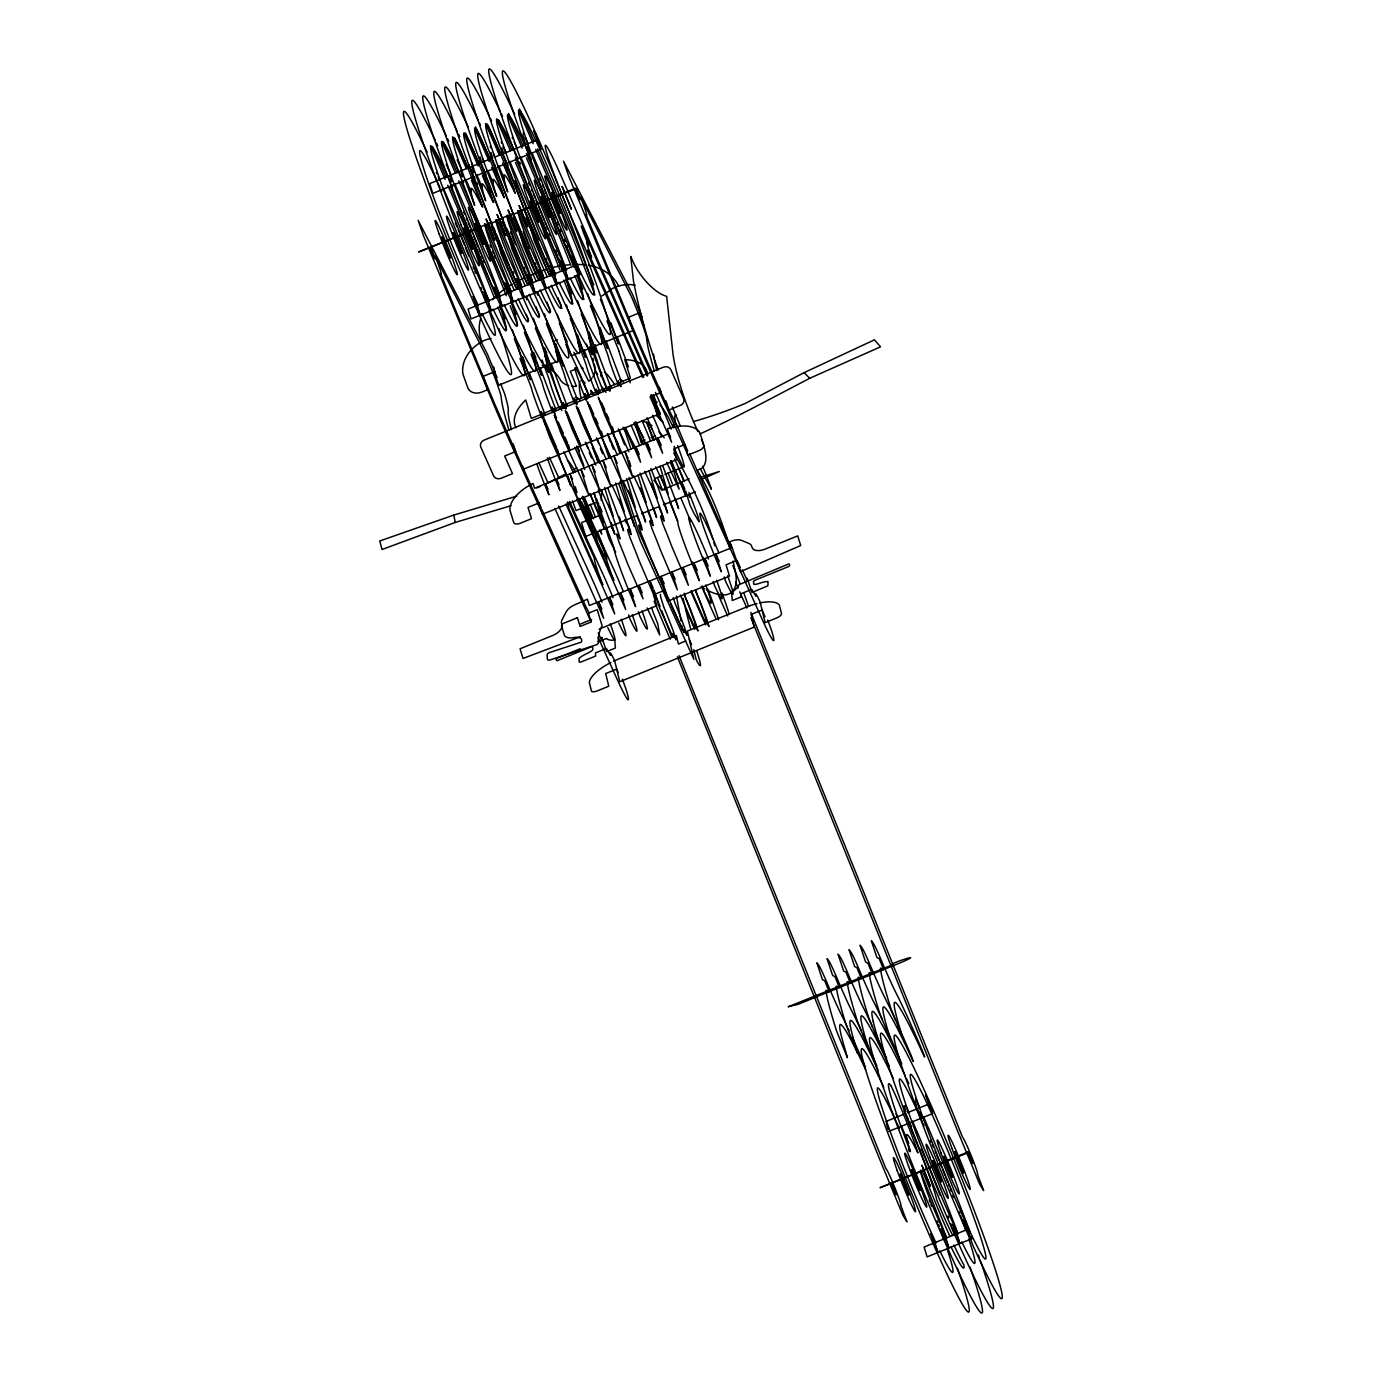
<?xml version="1.0" encoding="UTF-8"?>
<svg xmlns="http://www.w3.org/2000/svg" width="1382" height="1382" viewBox="0 0 1382 1382"><rect width="100%" height="100%" fill="white"/><g stroke="black" fill="none" stroke-linecap="round" stroke-linejoin="round"><path stroke-width="1.5" d="M590.131 493.858L599.943 518.129A55.764 3.213 67.9 0 0 604.02 527.613L604.608 528.926L600.341 514.985L600.704 508.749M601.205 500.439L601.809 490.04M660.51 594.502L660.423 595.538A43.101 2.488 67.9 0 0 664.258 608.184A34.308 1.987 67.9 0 1 673.777 632.611L675.988 639.831A44.397 2.557 67.9 0 0 672.015 633.578L672.913 637.016L659.49 607.89L654.032 590.028M573.288 469.742L576.881 467.824M699.897 434A658.834 301.138 -20.4 0 0 759.167 404.788L809.714 378.288L880.541 346.813L874.409 339.851L804.099 372.639L745.226 403.458A211.325 96.585 -20.4 0 1 693.488 421.545M490.645 158.826L429.733 183.599L432.739 193.445L472.039 177.449M494.583 157.22L537.805 139.651L533.694 130.53L540.811 149.481L497.589 167.067M475.961 175.859L493.65 168.673M491.888 222.174L418.642 251.956L481.316 227.304M495.862 220.567L513.672 213.312M517.628 211.705L575.033 188.367L576.346 188.678L580.785 199.682L579.49 199.388L575.033 188.367M485.272 225.698L503.1 218.46M507.056 216.836L576.346 188.678M530.36 275.45L537.684 272.479M576.173 265.119L468.083 309.067L471.089 318.914L579.179 274.966L572.062 255.998L579.179 274.966M553.767 341.337L557.43 339.851M577.417 399.433A35.535 2.056 67.9 0 0 576.795 397.947L555.322 343.392L563.562 366.316L560.436 360.115L498.747 385.215L494.03 371.965L483.026 376.422L487.742 389.689L481.938 392.039A11.92 9.415 -26.4 0 1 467.738 387.616L463.005 374.332A34.032 26.88 -26.4 0 1 484.737 340.231A20.903 16.515 -26.4 0 1 491.094 338.555M577.659 368.32L570.317 371.309L576.467 386.269A18.795 14.563 -18.1 0 1 571.699 386.252M641.127 441.653L645.1 440.029M651.077 437.593L655.051 435.969M595.763 502.547L576.018 510.58L572.459 500.923M655.016 478.466L660.942 476.047M664.88 474.441L682.656 467.22M600.341 514.985L581.528 522.638L585.743 536.423L637.534 515.348M689.186 478.863L661.753 490.023L653.893 480.228M701.918 479.105L719.331 471.504L700.363 477.377M641.524 513.741L659.456 506.451M663.446 504.827L695.319 491.854M729.731 548.464L589.337 605.541L587.419 599.235L574.342 604.988A12.075 6.53 -24.3 0 0 566.257 611.725L562.128 619.585A12.075 6.53 -24.3 0 0 561.558 623.42L561.938 624.699A12.075 6.513 -24.3 0 1 552.679 635.513L520.064 648.78L523.018 658.454L580.371 636.757M580.665 623.938L591.651 619.464M599.08 629.138L656.813 605.679L653.479 594.813L664.483 590.339L667.8 601.205L729.506 576.121L726.051 564.823L737.038 560.349L740.337 567.657M580.285 648.711L558.622 657.538C555.218 657.677 555.288 662.479 558.812 659.974L590.943 646.949L592.602 646.69L592.861 649.488A9.605 1.71 -22.7 0 1 585.916 653.997A13.993 2.488 -22.7 0 0 578.972 658.575L579.317 662.254L581.477 661.823L595.642 656.07L595.4 652.926L606.387 648.469A137.785 7.946 67.9 0 0 610.619 655.344A22.768 1.313 67.9 0 1 614.765 661.166L619.775 681.758L754.175 627.1L751.1 614.454L762.087 609.998L765.023 616.769M598.026 641.507L606.698 638.501A62.881 11.142 -22.7 0 0 614.783 640.142L615.387 648.037L606.629 651.596L601.706 637.257L601.999 641.093L598.199 633.025M749.942 590.079L740.787 593.811L741.028 596.955L732.27 600.514L731.665 592.619A62.881 11.142 -22.7 0 0 739.024 584.69L787.014 564.651C790.539 562.163 790.539 566.896 787.204 567.104L755.073 580.215L753.484 581.269L753.656 584.12A9.605 1.71 -22.7 0 0 760.843 582.858A13.993 2.488 -22.7 0 1 768.064 581.701L767.891 585.778L752.015 592.481L747.092 578.142L747.299 580.803L742.307 569.73M685.714 641.023L678.389 643.995L676.334 635.547L616.355 659.94A34.032 12.3 -23.4 0 0 613.573 661.183M885.741 1121.579L903.673 1114.289M907.646 1112.665L929.55 1103.769L925.439 1094.648L932.556 1113.616L888.747 1131.426M967.555 1152.139L880.04 1187.725L968.868 1152.433L973.308 1163.454L972.012 1163.16L967.555 1152.139L968.868 1152.433M967.918 1229.237L924.109 1247.048L927.115 1256.894L970.924 1239.084L963.807 1220.116L972.79 1245.182A142.104 8.206 67.9 0 0 997.32 1275.914A142.104 8.206 67.9 0 0 927.685 1097.671L923.573 1088.55A142.104 8.206 67.9 0 0 899.06 1057.852A142.104 8.206 67.9 0 0 968.696 1236.078L969.3 1237.443M664.12 489.884L665.26 489.453M511.098 505.674L455.248 522.431L382.037 549.5L379.739 540.984L453.797 515.071L516.764 496.155M804.099 372.639L809.714 378.288M615.716 552.178L612.727 546.495A55.85 3.23 67.9 0 1 608.719 538.047L605.662 528.097M674.295 425.656L674.174 425.449A21.162 1.227 67.9 0 0 673.898 427.487M597.594 456.837L597.473 456.63A21.162 1.227 67.9 0 0 597.197 458.669M648.193 422.097L652.028 429.007M602.31 387.15L603.157 388.722M634.96 422.184L643.58 437.869M624.474 427.366L635.34 447.319M678.147 427.971L675.314 422.737L674.71 418.003A202.083 11.661 67.9 0 1 676.506 415.17M700.225 468.671L711.315 489.124M660.682 420.525L655.88 411.162A252.82 14.597 67.9 0 1 655.483 408.467L655.241 405.824A252.82 14.597 67.9 0 1 657.176 402.127M675.107 470.001L680.307 481.437M597.318 459.463L599.287 463.108M611.483 527.147L613.453 530.757A35.068 2.021 67.9 0 0 612.485 527.907M593.569 518.837L584.603 498.004M599.615 530.014L601.636 533.728M670.909 463.816L674.433 470.467L671.617 462.763M695.768 591.703L698.705 598.441A62.829 3.628 67.9 0 1 702.453 608.719M684.764 596.178L687.7 602.898A62.829 3.628 67.9 0 1 694.006 620.553M589.233 348.419L592.36 354.604L589.613 346.968M592.636 393.455L592.498 393.179A16.912 0.967 67.9 0 0 591.651 394.25M542.107 365.401A42.825 33.151 -18.1 0 1 552.524 370.808L535.352 328.035M545.562 366.178L548.689 372.363L545.942 364.727M606.974 320.935L619.119 351.443M565.929 344.636L568.728 350.216A70.948 4.094 67.9 0 1 570.956 354.673L571.733 356.297A70.948 4.094 67.9 0 1 588.628 394.475M530.93 354.051L542.159 382.728A35.535 2.056 67.9 0 0 552.731 412.579M519.943 358.525L531.172 387.202A35.535 2.056 67.9 0 0 542.349 418.556M573.875 352.272L579.093 362.689A35.517 2.056 67.9 0 0 582.997 368.199M601.74 550.952L606.629 559.261L606.698 557.792M641.645 316.893L632.714 294.746L563.51 161.21L568.779 176.343L637.689 341.924A170.055 9.812 67.9 0 0 659.421 391.797L763.918 623.161A54.969 3.179 67.9 0 0 771.657 630.952A22.768 1.313 67.9 0 0 767.684 620M600.375 299.289L618.531 343.963L610.982 322.956M590.339 305.681L607.544 348.419L599.995 327.413M581.252 314.025L596.54 352.894L588.991 331.887M570.265 318.499L585.553 357.368L577.313 334.461M559.278 322.973L571.474 355.744L633.129 330.557L628.43 317.307L639.417 312.833L644.133 326.1M564.754 336.863L567.19 341.769M546.356 323.561L560.436 360.115M524.365 332.509L541.571 375.248L533.331 352.341L535.819 357.541M514.329 338.918L530.567 379.722L522.344 356.815L524.832 361.998M497.071 377.649L487.328 353.878L418.124 220.325L423.393 235.458L492.286 401.039A170.055 9.812 67.9 0 0 514.035 450.912L591.012 621.779M546.823 353.066L544.335 347.867L552.558 370.773M551.159 285.348L553.526 290.358A91.661 5.286 67.9 0 0 561.127 305.284A99.469 5.735 67.9 0 1 548.291 287.231M540.155 289.823L542.521 294.832A91.661 5.286 67.9 0 0 550.14 309.758M529.168 294.297L531.534 299.307A91.661 5.286 67.9 0 0 539.153 314.232A99.469 5.735 67.9 0 1 526.3 296.18M518.164 298.771L520.53 303.781A91.661 5.286 67.9 0 0 528.149 318.706A99.469 5.735 67.9 0 1 515.313 300.637M953.891 1245.009L956.258 1250.019A91.661 5.286 67.9 0 0 963.876 1264.945A99.469 5.735 67.9 0 1 951.023 1246.875M581.321 366.835L588.749 381.259A18.795 14.563 -18.1 0 0 592.014 377.994M598.544 393.818L596.074 389.102L598.061 394.751M587.54 398.292L585.087 393.576L587.056 399.225M576.553 402.749L573.996 398.068L576.069 403.682M565.549 407.224L562.992 402.525L565.065 408.156M554.562 411.698L552.005 406.999L556.583 418.297M585.104 506.814L614.593 571.112A41.443 2.384 67.9 0 1 623.299 591.479M543.558 416.172L541.001 411.473L556.497 447.336M581.58 501.804L605.627 554.234A41.443 2.384 67.9 0 0 613.815 580.475L579.386 502.823A29.609 1.71 67.9 0 0 579.058 499.697M558.933 478.155L552.679 464.507A29.609 1.71 67.9 0 0 549.259 457.287M569.643 501.528L603.606 575.586A41.443 2.384 67.9 0 1 613.021 597.715M568.814 502.409L594.623 558.708A41.443 2.384 67.9 0 0 602.811 584.949L568.382 507.298A29.609 1.71 67.9 0 0 567.415 502.012M547.928 482.629L541.675 468.982A29.609 1.71 67.9 0 0 538.635 462.504M558.656 506.002L592.602 580.043A41.443 2.384 67.9 0 1 602.016 602.207M541.865 509.543L567.622 566.292A1457.267 84.112 67.9 0 0 586.175 607.303L589.095 612.831M541.036 507.695L523.45 468.861A236.927 13.682 67.9 0 1 522.448 465.855M598.181 637.603L618.531 682.293A54.969 3.179 67.9 0 0 626.271 690.067A22.768 1.313 67.9 0 0 622.297 679.115M689.739 453.762L713.008 507.177A1457.267 84.112 67.9 0 0 731.579 548.188L731.182 545.026L740.493 571.647L800.696 545.545L797.742 535.87L765.127 549.12A12.075 6.513 -24.3 0 1 752.033 547.393L751.635 546.132A12.075 6.53 -24.3 0 0 749.113 543.558L741.616 540.414A12.075 6.53 -24.3 0 0 731.665 541.018L729.903 541.744L731.113 545.683M687.7 451.102L677.595 426.779L668.836 409.728A236.927 13.682 67.9 0 1 665.951 400.953M670.581 437.23L668.94 433.585L534.54 488.243L533.089 483.493A34.032 18.381 -24.3 0 0 509.923 510.096L513.707 522.482A5.908 3.196 -24.3 0 0 520.133 523.329L531.5 518.699L528.028 507.384L539.032 502.91L542.487 514.242L676.886 459.584L673.656 449.012L684.643 444.538L687.873 455.11L699.257 450.497A5.908 3.196 -24.3 0 0 703.784 445.194L700.018 432.86A34.032 18.381 -24.3 0 0 667.489 428.852L671.566 442.205L650.577 395.097M719.176 561.386L715.893 554.078L721.283 571.733A43.723 2.522 67.9 0 1 699.879 514.484A43.723 2.522 67.9 0 1 718.726 552.662M684.919 489.228L681.62 481.938L685.887 495.879L685.317 494.566A55.764 3.213 67.9 0 1 681.222 485.082L671.41 460.811M526.542 146.665L528.995 152.141M661.235 445.35L657.936 438.059L662.583 453.261L647.122 417.727M666.694 462.383L679.167 489.193L670.633 460.69M708.189 565.86L704.906 558.553L710.296 576.208A43.723 2.522 67.9 0 1 688.858 518.734A43.723 2.522 67.9 0 1 708.5 559.002M650.231 449.824L646.949 442.534L651.596 457.736L636.135 422.201M621.071 386.252L619.43 382.607L620.673 386.649M655.707 466.857L668.18 493.668L659.991 466.166M697.184 570.317L693.902 563.027L699.309 580.682A43.723 2.522 67.9 0 1 677.906 522.344L662.064 478.915M639.244 454.298L635.945 447.008L640.592 462.21L625.476 427.591M610.084 390.726L608.443 387.064L609.669 391.106M644.703 471.331L657.176 498.142L648.987 470.64M604.245 388.774L605.886 392.419M686.198 574.791L682.915 567.501L688.374 585.346L671.825 546.529A44.397 2.557 67.9 0 0 663.032 524.469L660.7 517.075A34.308 1.987 67.9 0 1 664.068 521.152A43.101 2.488 67.9 0 0 660.043 508.075L651.077 483.389M618.825 429.439L628.845 451.707M628.24 458.772L624.958 451.465L632.921 477.516L604.798 415.049L598.285 397.221L613.902 432.411L612.312 426.865M633.716 475.805L646.189 502.616L638 475.114M917.458 1108.951L921.569 1118.073L919.756 1112.182M675.193 579.265L671.911 571.975L677.37 589.82L660.838 551.003A44.397 2.557 67.9 0 0 652.045 528.943L649.834 521.705A34.308 1.987 67.9 0 1 653.064 525.609A43.101 2.488 67.9 0 0 649.039 512.532L640.091 487.863M607.821 433.913L617.357 455.058M617.253 463.246L613.953 455.939L621.917 481.973L593.794 419.523L587.298 401.678L602.915 436.885L601.308 431.339M622.712 480.262L635.184 507.09L626.651 478.569M581.425 397.55L580.578 395.978A383.16 22.112 67.9 0 1 579.68 390.363A312.505 18.035 67.9 0 1 579.334 386.373A383.16 22.112 67.9 0 1 579.835 381.674M664.206 583.74L660.924 576.432L666.383 594.295L649.834 555.478A44.397 2.557 67.9 0 0 641.041 533.417L638.83 526.179A34.308 1.987 67.9 0 1 642.077 530.083A43.101 2.488 67.9 0 0 638.052 517.006L628.361 490.627M596.834 438.388L606.352 459.532M670.495 603.416L683.917 632.541L683.019 629.104A44.397 2.557 67.9 0 1 686.975 635.375L684.764 628.136A34.308 1.987 67.9 0 0 675.245 603.727A43.101 2.488 67.9 0 1 673.224 597.68M606.249 467.703L602.967 460.413L610.93 486.447L582.807 423.998L576.294 406.153L591.911 441.342L577.745 407.465M577.089 404.131L575.448 400.486L576.691 404.529M611.725 484.737L624.198 511.547L615.664 483.044M653.22 588.214L649.92 580.906L655.379 598.769L638.847 559.952A44.397 2.557 67.9 0 0 630.054 537.892L627.704 530.481A34.308 1.987 67.9 0 1 631.073 534.558A43.101 2.488 67.9 0 0 627.048 521.48L619.533 500.232M585.83 442.862L595.849 465.112M595.262 472.178L591.962 464.888L599.926 490.921L571.803 428.472L565.307 410.627L580.924 445.816L566.741 411.94M566.102 408.606L564.461 404.961L565.687 409.003M600.721 489.211L613.193 516.022L604.66 487.518M642.215 592.671L638.933 585.381L643.045 598.855L627.791 564.219A44.397 2.557 67.9 0 0 618.998 542.159L616.787 534.938A34.308 1.987 67.9 0 1 620.017 538.825A43.101 2.488 67.9 0 0 615.992 525.747L608.477 504.499M574.843 447.319L584.862 469.586M647.156 607.976L659.698 634.994L657.746 623.697A34.308 1.987 67.9 0 0 653.202 612.468A43.101 2.488 67.9 0 1 651.458 607.32M584.258 476.652L580.976 469.362L588.939 495.395L560.816 432.929L554.303 415.101L569.92 450.29L568.33 444.745M601.17 516.816L603.623 522.275M589.734 493.685L602.207 520.496L594.018 492.994M633.457 596.247L630.157 588.939L635.565 606.594A43.723 2.522 67.9 0 1 614.178 548.257L593.949 493.149M563.839 451.793L573.375 472.938M572.442 479.295L569.971 473.819L577.935 499.869L549.811 437.403L543.316 419.575L558.933 454.764L557.326 449.219M578.73 498.159L591.202 524.97L582.668 496.449M623.887 600.134L620.604 592.826L625.683 609.479L576.933 499.524M559.002 484.771L556.531 479.295L559.917 490.403A29.609 1.71 67.9 0 1 547.341 457.822M612.882 604.608L609.6 597.3L614.696 613.953L565.946 503.998M547.998 489.245L545.527 483.769L548.93 494.86A29.609 1.71 67.9 0 1 536.872 463.903M601.878 609.03L598.596 601.74L603.675 618.376L554.942 508.472M535.957 133.553L531.845 124.432A142.104 8.206 67.9 0 0 507.315 93.717A142.104 8.206 67.9 0 0 576.95 271.96L581.045 281.047A142.104 8.206 67.9 0 0 605.575 311.796A142.104 8.206 67.9 0 0 535.957 133.553M746.919 608.028L739.681 591.841M523.156 132.948L523.813 134.399M512.152 137.423L512.808 138.874M501.165 141.897L501.821 143.348M490.161 146.354L490.817 147.822M544.646 287.94L548.93 297.476A148.496 8.568 67.9 0 0 568.14 309.896M457.183 159.776L457.839 161.228A148.496 8.568 67.9 0 1 461.795 170.176M670.218 639.21L654.118 601.222M511.651 301.362L515.952 310.898A148.496 8.568 67.9 0 0 533.452 318.361M446.196 164.251L446.835 165.702A148.496 8.568 67.9 0 1 450.808 174.65M436.366 172.404L436.988 173.786M477.982 312.177L482.093 321.298A142.104 8.206 67.9 0 0 498.833 328.45M643.753 377.027L588.749 253.632A15.047 0.864 67.9 0 1 587.644 250.159A56.645 3.265 67.9 0 0 588.179 250.28A25.619 1.486 67.9 0 1 591.582 257.467L588.058 247.637A56.645 3.265 67.9 0 0 586.659 242.351A36.139 2.09 67.9 0 1 588.525 245.65L587.713 243.077A23.632 1.365 67.9 0 1 583.498 232.642A56.645 3.265 67.9 0 0 581.2 226.147A37.746 2.177 67.9 0 1 582.548 227.788L647.052 375.852M651.613 394.665L660.337 414.255A30.162 1.745 67.9 0 0 656.225 404.46L655.465 402.214A16.273 0.933 67.9 0 0 656.588 403.734A40.199 2.315 67.9 0 1 655.068 399.035A25.135 1.451 67.9 0 0 653.341 394.665M642.699 377.441L573.599 222.398A56.645 3.265 67.9 0 1 546.322 151.45A56.645 3.265 67.9 0 1 559.952 173.337L647.692 374.677M707.722 589.233L709.692 593.966A62.829 3.628 67.9 0 1 718.588 619.827M601.412 402.3L604.763 409.867M606.439 413.65L608.961 419.316M589.578 404.891L593.776 414.341M595.452 418.107L597.957 423.773M558.259 422.08L563.303 433.412M564.979 437.196L567.484 442.862M655.431 392.453L664.034 412.181A40.199 2.315 67.9 0 1 671.186 429.111M463.955 133.622L465.838 137.82A283.725 16.377 67.9 0 1 478.224 166.013M689.393 639.52L691.587 644.617M618.169 672.498L616.7 669.113L605.696 673.587L608.771 686.215L597.421 690.845A5.908 2.142 -23.4 0 1 591.427 690.965L589.354 682.483A34.032 12.3 -23.4 0 1 610.896 662.496M662.773 465.855L678.579 508.559L675.539 498.643M651.008 468.533L667.575 513.033L664.552 503.117M640.004 473.007L656.588 517.507L653.548 507.574M629.017 477.481L645.584 521.981L642.561 512.048M618.79 483.752L634.597 526.438L632.161 518.509M607.735 488.019L623.541 530.723L619.291 516.833M598.251 489.971L614.835 534.471L611.19 522.569M518.457 110.128L520.807 115.466A283.725 16.377 67.9 0 1 533.193 143.659M507.453 114.602L509.803 119.94A283.725 16.377 67.9 0 1 522.206 148.133M496.466 119.077L498.816 124.415A283.725 16.377 67.9 0 1 510.373 150.673M485.462 123.534L487.829 128.889A283.725 16.377 67.9 0 1 499.368 155.147M474.475 128.008L476.825 133.363A283.725 16.377 67.9 0 1 489.211 161.539M452.484 136.956L454.833 142.294A283.725 16.377 67.9 0 1 466.39 168.552M441.48 141.43L443.847 146.768A283.725 16.377 67.9 0 1 455.386 173.026M430.493 145.887L432.842 151.243A283.725 16.377 67.9 0 1 445.229 179.435M503.445 194.672L497.71 181.215A283.725 16.377 67.9 0 0 491.75 167.377M684.194 480.815L683.364 478.863A57.042 3.3 67.9 0 0 674.606 458.962M618.41 429.042L624.578 444.814M607.406 433.499L610.637 442.309M611.38 444.054L613.573 449.288M596.419 437.973L598.803 443.639M600.375 448.528L602.587 453.762M585.363 442.257L587.747 447.906M589.319 452.795L591.531 458.029M576.657 446.006L583.86 465.665M591.911 518.319L591.099 516.384A57.042 3.3 67.9 0 0 582.323 496.466M512.877 217.06L518.526 230.639M501.873 221.535L503.981 226.579M490.886 225.992L492.994 231.053M525.972 217.648L530.325 228.099A167.067 9.639 67.9 0 1 538.652 248.57L542.124 257.19A147.097 8.482 67.9 0 1 548.948 274.431M504.637 228.151L505.95 231.295M506.745 233.195L508.334 237.03A167.067 9.639 67.9 0 1 516.661 257.501L520.133 266.121A147.097 8.482 67.9 0 1 526.957 283.379M493.65 232.625L494.946 235.752M495.741 237.669L497.33 241.505A167.067 9.639 67.9 0 1 505.674 261.975L509.129 270.596A147.097 8.482 67.9 0 1 515.97 287.853M732.806 565.514L739.992 583.342M750.875 612.416L962.701 1137.593A19.78 1.14 67.9 0 1 971.511 1156.389A19.78 1.14 67.9 0 1 977.471 1174.251L983.639 1190.61L979.665 1184.115L956.43 1128.178L750.892 617.702M735.673 582.047L738.092 588.041M624.975 519.511L626.564 523.484M654.515 592.757L660.095 606.612M661.702 610.568L671.946 637.62M679.011 655.621L885.983 1168.775A19.78 1.14 67.9 0 1 894.81 1187.57A19.78 1.14 67.9 0 1 900.77 1205.432L906.92 1221.809L902.947 1215.314L879.729 1159.36L677.37 656.761M688.996 492.476L696.424 511.979A28.417 1.641 67.9 0 1 698.981 520.288L699.016 521.74L694.023 513.448A55.85 3.23 67.9 0 1 689.998 505L685.731 491.059M597.473 531.863L604.141 549.5A28.417 1.641 67.9 0 1 606.404 556.566M579.766 499.99L588.939 522.586A55.764 3.213 67.9 0 0 593.033 532.087L593.604 533.383L589.959 521.446M612.744 431.616L614.144 435.261M628.465 366.921L617.046 336.379M594.899 294.919L594.554 293.969A147.097 8.482 67.9 0 0 575.102 243.768L571.647 235.147A167.067 9.639 67.9 0 0 563.303 214.676L554.631 193.86A283.725 16.377 67.9 0 0 535.732 149.498M583.912 299.393L583.55 298.443A147.097 8.482 67.9 0 0 574.895 275.64M572.925 303.867L572.563 302.917A147.097 8.482 67.9 0 0 563.908 280.114M561.921 308.341L561.558 307.374A147.097 8.482 67.9 0 0 557.965 297.786M606.042 340.853L620.777 380.05A35.535 2.056 67.9 0 1 621.399 381.553M595.055 345.327L609.773 384.524A35.535 2.056 67.9 0 1 611.017 387.53M590.874 347.02L605.109 385.094A35.517 2.056 67.9 0 1 606.819 389.188M584.05 349.801L598.786 388.998A35.535 2.056 67.9 0 1 600.03 391.987M551.072 363.207L565.791 402.404A35.535 2.056 67.9 0 1 567.035 405.41M547.186 364.779L561.438 402.853A35.517 2.056 67.9 0 1 563.148 406.947M540.086 367.681L554.804 406.878A35.535 2.056 67.9 0 1 556.048 409.884M529.081 372.155L543.8 411.352A35.535 2.056 67.9 0 1 545.044 414.341M901.738 1063.933L900.166 1059.959A115.535 6.668 67.9 0 0 885.724 1027.085M599.65 332.716L608.132 355.9A35.535 2.056 67.9 0 0 618.704 385.751M588.663 337.173L597.128 360.374A35.535 2.056 67.9 0 0 607.717 390.225M586.417 344.17L592.878 361.739A35.517 2.056 67.9 0 0 603.364 391.538M577.659 341.648L586.141 364.848A35.535 2.056 67.9 0 0 596.713 394.699M555.668 350.596L564.15 373.796A35.535 2.056 67.9 0 0 574.722 403.63M544.681 355.07L553.145 378.253A35.535 2.056 67.9 0 0 563.735 408.105M542.02 359.976L549.207 379.497A35.517 2.056 67.9 0 0 559.693 409.297M583.221 496.57L586.78 506.278A966.45 55.781 67.9 0 0 582.185 497.71M743.827 592.999L748.647 606.439M638.57 307.633L641.801 316.72M493.184 366.748L495.119 372.19M711.385 489.314L711.022 488.226A28.037 1.624 67.9 0 0 703.991 469.569A52.81 3.04 67.9 0 0 702.626 466.218M601.688 533.918L601.325 532.83A28.037 1.624 67.9 0 0 600.514 530.446M703.092 557.292L704.319 560.971M692.106 561.766L693.332 565.463M929.55 1103.769L932.556 1113.616M915.039 1101.074L916.853 1106.982M904.053 1105.548L905.866 1111.456M724.203 576.933L725.395 580.855A43.723 2.522 67.9 0 0 727.64 575.741M886.346 1123.549L888.16 1129.457M674.14 446.265L675.763 451.603A40.199 2.315 67.9 0 0 677.646 445.678M713.198 581.407L714.408 585.329A43.723 2.522 67.9 0 0 716.653 580.215M702.211 585.882L703.403 589.803A43.723 2.522 67.9 0 0 705.736 584.914M691.259 590.511L705.891 623.61L705.01 620.173A44.397 2.557 67.9 0 1 708.966 626.426L706.755 619.188A34.308 1.987 67.9 0 0 697.236 594.778A43.101 2.488 67.9 0 1 695.509 589.63M680.272 594.968L694.904 628.084L694.006 624.647A44.397 2.557 67.9 0 1 697.979 630.9L695.768 623.662A34.308 1.987 67.9 0 0 686.249 599.252A43.101 2.488 67.9 0 1 684.228 593.206M537.805 139.651L540.811 149.481M629.069 460.586L630.814 466.304M527.423 146.095L529.22 151.985M522.707 134.987L525.713 144.834M501.925 147.874L503.722 153.782M638.467 611.794L639.676 615.716A43.723 2.522 67.9 0 0 641.991 610.827M490.921 152.348L492.735 158.256M628.672 614.904L629.795 618.6A41.443 2.384 67.9 0 0 632.265 614.8M560.574 406.533L561.818 410.575M479.934 156.822L481.731 162.713M594.07 530.567L597.715 542.521A55.85 3.23 67.9 0 0 601.74 550.969M553.456 409.418L554.7 413.46M575.258 486.758L577.002 492.458M567.985 476.306L570.921 485.928A29.609 1.71 67.9 0 1 562.042 463.937M471.832 166.479L473.646 172.37M460.845 170.936L462.642 176.844M449.841 175.41L451.655 181.318M693.799 649.695L696.269 659.87A54.036 3.127 67.9 0 0 699.033 658.488A757.802 43.74 67.9 0 1 696.735 650.577M652.926 440.012L647.622 423.98A89.104 5.148 67.9 0 0 646.741 422.028M641.922 444.486L636.636 428.455A89.104 5.148 67.9 0 0 634.01 422.737M630.935 448.96L625.649 432.929A89.104 5.148 67.9 0 0 623.023 427.211M619.931 453.434L614.644 437.403A89.104 5.148 67.9 0 0 612.019 431.668M608.944 457.908L603.658 441.877A89.104 5.148 67.9 0 0 601.896 438.008M597.888 462.175L592.602 446.144A89.104 5.148 67.9 0 0 590.84 442.275M453.797 515.071L455.248 522.431M676.454 596.005L681.032 621.088M681.792 625.269L682.553 629.898L638.57 531.275A536.648 30.974 67.9 0 0 622.677 482.681M661.132 475.546L661.356 477.205M596.402 498.798A57.042 3.3 67.9 0 1 597.197 500.595M597.991 502.426A57.042 3.3 67.9 0 1 598.803 504.292M599.633 506.175A57.042 3.3 67.9 0 1 600.444 508.075M601.274 509.993A57.042 3.3 67.9 0 1 602.086 511.927M683.641 480.919A41.615 2.401 67.9 0 0 679.875 471.435A78.377 4.526 67.9 0 0 678.856 468.947M689.1 495.602A41.615 2.401 67.9 0 1 689.722 497.399M657.832 478.397A53.155 3.075 67.9 0 1 662.514 490.334M635.288 425.224A100.109 5.787 67.9 0 1 643.77 444.555M601.049 376.509A383.16 22.112 67.9 0 1 601.775 372.414M604.487 372.19A383.16 22.112 67.9 0 1 614.662 384.662M660.06 404.736A252.82 14.597 67.9 0 1 667.938 416.621A66.06 3.818 67.9 0 1 673.449 427.764M668.059 472.938A47.852 2.764 67.9 0 1 672.395 483.838M646.828 423.272A90.141 5.2 67.9 0 1 654.291 440.063M618.082 384.887A344.964 19.918 67.9 0 1 618.514 380.672M619.896 379.635A344.964 19.918 67.9 0 1 623.334 381.933M511.064 301.621A99.487 5.735 67.9 0 1 504.085 304.645M500.319 296.733A99.487 5.735 67.9 0 1 447.112 164.13A99.487 5.735 67.9 0 1 461.07 176.637M462.797 180.403A99.487 5.735 67.9 0 1 463.678 182.355M490.04 244.925A99.487 5.735 67.9 0 1 490.904 247.119M492.614 251.472A99.487 5.735 67.9 0 1 493.478 253.649M494.307 255.808A99.487 5.735 67.9 0 1 495.136 257.95M504.326 282.36A99.487 5.735 67.9 0 1 508.231 293.312M523.329 325.323A148.496 8.568 67.9 0 1 504.948 315.355L500.664 305.837A148.496 8.568 67.9 0 1 429.802 125.641A148.496 8.568 67.9 0 1 446.386 136.265M447.526 138.666A148.496 8.568 67.9 0 1 448.684 141.154M465.803 179.349A148.496 8.568 67.9 0 1 471.176 191.839M484.581 223.901A148.496 8.568 67.9 0 1 511.616 292.811M512.325 329.797A148.496 8.568 67.9 0 1 493.961 319.829L489.66 310.294A148.496 8.568 67.9 0 1 418.815 130.115A148.496 8.568 67.9 0 1 435.399 140.739M436.539 143.141A148.496 8.568 67.9 0 1 437.697 145.628M454.816 183.823A148.496 8.568 67.9 0 1 499.524 294.349M500.059 306.096A99.487 5.735 67.9 0 1 493.08 309.102M489.332 301.207A99.487 5.735 67.9 0 1 435.883 167.844A99.487 5.735 67.9 0 1 450.929 182.977M451.793 184.877A99.487 5.735 67.9 0 1 452.674 186.829M463.626 211.861A99.487 5.735 67.9 0 1 464.542 214.037M466.39 218.408A99.487 5.735 67.9 0 1 467.306 220.619M468.222 222.813A99.487 5.735 67.9 0 1 470.07 227.235M470.986 229.464A99.487 5.735 67.9 0 1 472.799 233.904M473.698 236.115A99.487 5.735 67.9 0 1 478.172 247.188M479.036 249.399A99.487 5.735 67.9 0 1 480.781 253.77M481.627 255.946A99.487 5.735 67.9 0 1 482.473 258.123M483.32 260.265A99.487 5.735 67.9 0 1 484.149 262.407M493.322 286.834A99.487 5.735 67.9 0 1 497.244 297.786M544.042 278.283A99.469 5.735 67.9 0 1 528.753 243.837A46.366 2.678 67.9 0 1 521.152 214.987L539.947 260.403A91.661 5.286 67.9 0 0 547.099 276.555M488.382 126.228A99.469 5.735 67.9 0 0 507.678 191.994A91.661 5.286 67.9 0 1 515.175 193.29A46.418 2.678 67.9 0 0 488.347 126.177M501.58 151.277A99.469 5.735 67.9 0 1 504.741 158.084M505.553 159.846A99.469 5.735 67.9 0 1 506.365 161.642M507.194 163.456A99.469 5.735 67.9 0 1 508.023 165.304M514.864 180.817A99.469 5.735 67.9 0 1 518.371 188.971M518.958 190.353A99.469 5.735 67.9 0 1 521.308 195.933M521.895 197.332A99.469 5.735 67.9 0 1 526.594 208.682M527.181 210.116A99.469 5.735 67.9 0 1 532.398 222.986M532.968 224.42A99.469 5.735 67.9 0 1 535.231 230.12M535.784 231.537A99.469 5.735 67.9 0 1 539.084 239.967M546.028 258.261A99.469 5.735 67.9 0 1 546.736 260.213M547.445 262.148A99.469 5.735 67.9 0 1 548.153 264.066M548.844 265.949A99.469 5.735 67.9 0 1 549.518 267.814M550.174 269.663A99.469 5.735 67.9 0 1 552.074 275.053M501.58 151.26A91.661 5.286 67.9 0 1 534.039 240.209A46.366 2.678 67.9 0 0 550.14 275.968M544.663 287.974A148.496 8.568 67.9 0 1 474.13 108.798A148.496 8.568 67.9 0 1 489.263 116.036M490.368 118.386A148.496 8.568 67.9 0 1 491.508 120.787M503.134 146.302A148.496 8.568 67.9 0 1 505.777 152.296M509.785 161.469A148.496 8.568 67.9 0 1 555.599 274.932M566.447 304.956A148.496 8.568 67.9 0 1 567.294 307.443M511.668 301.397A148.496 8.568 67.9 0 1 440.806 121.167A148.496 8.568 67.9 0 1 457.39 131.791M458.53 134.209A148.496 8.568 67.9 0 1 459.688 136.68M471.469 162.696A148.496 8.568 67.9 0 1 472.799 165.702M476.807 174.875A148.496 8.568 67.9 0 1 482.18 187.365M496.898 222.675A148.496 8.568 67.9 0 1 521.515 285.418M525.799 296.957A148.496 8.568 67.9 0 1 526.818 299.773M514.121 289.961A91.661 5.286 67.9 0 1 506.969 273.826L488.174 228.393A46.366 2.678 67.9 0 0 495.775 257.242A99.469 5.735 67.9 0 0 511.064 291.706M468.567 164.613A99.469 5.735 67.9 0 1 471.728 171.42M472.54 173.182A99.469 5.735 67.9 0 1 473.352 174.978M474.181 176.792A99.469 5.735 67.9 0 1 475.011 178.641M476.686 182.389A99.469 5.735 67.9 0 1 477.533 184.307M512.998 271.598A99.469 5.735 67.9 0 1 513.724 273.55M515.814 279.285A99.469 5.735 67.9 0 1 519.062 288.389M468.584 164.683A91.661 5.286 67.9 0 1 471.625 172.076M472.368 173.925A91.661 5.286 67.9 0 1 501.044 253.614A46.366 2.678 67.9 0 0 517.144 289.374M546.149 318.827A148.496 8.568 67.9 0 1 526.939 306.424L522.655 296.888A148.496 8.568 67.9 0 1 451.793 116.693A148.496 8.568 67.9 0 1 468.377 127.317M482.456 158.222A148.496 8.568 67.9 0 1 483.786 161.228M487.794 170.401A148.496 8.568 67.9 0 1 493.167 182.908M507.885 218.201A148.496 8.568 67.9 0 1 532.502 280.943M536.786 292.5A148.496 8.568 67.9 0 1 537.823 295.299M544.456 313.887A148.496 8.568 67.9 0 1 545.32 316.392M522.05 287.231A99.469 5.735 67.9 0 1 506.762 252.785A46.366 2.678 67.9 0 1 499.161 223.936L517.956 269.352A91.661 5.286 67.9 0 0 525.108 285.504M482.75 167.015A99.469 5.735 67.9 0 0 479.589 160.226A91.661 5.286 67.9 0 1 512.048 249.14A46.366 2.678 67.9 0 0 528.149 284.917M483.562 168.794A99.469 5.735 67.9 0 1 484.374 170.573M485.203 172.404A99.469 5.735 67.9 0 1 486.032 174.253M510.407 231.934A99.469 5.735 67.9 0 1 511.547 234.785M512.117 236.218A99.469 5.735 67.9 0 1 515.469 244.718M524.037 267.21A99.469 5.735 67.9 0 1 524.745 269.162M525.471 271.097A99.469 5.735 67.9 0 1 526.162 272.997M526.853 274.897A99.469 5.735 67.9 0 1 530.083 284.001M557.153 314.353A148.496 8.568 67.9 0 1 537.943 301.95L533.642 292.414A148.496 8.568 67.9 0 1 463.125 113.272A148.496 8.568 67.9 0 1 478.276 120.51M479.381 122.843A148.496 8.568 67.9 0 1 480.504 125.261M493.46 153.748A148.496 8.568 67.9 0 1 494.791 156.771M498.781 165.926A148.496 8.568 67.9 0 1 504.171 178.433M517.559 210.496A148.496 8.568 67.9 0 1 543.506 276.469M550.157 309.793A99.469 5.735 67.9 0 1 537.304 291.706M533.037 282.757A99.469 5.735 67.9 0 1 517.766 248.311A46.366 2.678 67.9 0 1 510.165 219.462L528.961 264.878A91.661 5.286 67.9 0 0 536.112 281.03M493.737 162.54A99.469 5.735 67.9 0 0 490.575 155.751A91.661 5.286 67.9 0 1 523.035 244.666A46.366 2.678 67.9 0 0 539.135 280.442M494.549 164.32A99.469 5.735 67.9 0 1 495.378 166.116M496.19 167.93A99.469 5.735 67.9 0 1 497.019 169.779M523.104 231.744A99.469 5.735 67.9 0 1 528.097 244.441M528.632 245.841A99.469 5.735 67.9 0 1 529.686 248.605M535.024 262.735A99.469 5.735 67.9 0 1 535.75 264.688M536.458 266.622A99.469 5.735 67.9 0 1 537.149 268.54M537.84 270.423A99.469 5.735 67.9 0 1 541.088 279.527M566.033 279.268A99.487 5.735 67.9 0 1 559.054 282.291M555.305 274.379A99.487 5.735 67.9 0 1 502.098 141.776A99.487 5.735 67.9 0 1 516.056 154.283M516.903 156.149A99.487 5.735 67.9 0 1 517.766 158.049M519.546 162.005A99.487 5.735 67.9 0 1 520.444 164.009M528.667 182.873A99.487 5.735 67.9 0 1 529.582 185.033M531.431 189.403A99.487 5.735 67.9 0 1 532.364 191.597M533.279 193.791A99.487 5.735 67.9 0 1 535.128 198.196M536.043 200.425A99.487 5.735 67.9 0 1 536.959 202.636M538.773 207.075A99.487 5.735 67.9 0 1 544.128 220.36M545.009 222.571A99.487 5.735 67.9 0 1 545.873 224.765M546.736 226.942A99.487 5.735 67.9 0 1 547.6 229.118M549.293 233.454A99.487 5.735 67.9 0 1 550.122 235.596M555.668 250.177A99.487 5.735 67.9 0 1 556.428 252.18M557.153 254.167A99.487 5.735 67.9 0 1 557.879 256.136M558.604 258.089A99.487 5.735 67.9 0 1 563.2 270.958M579.956 307.823A148.496 8.568 67.9 0 1 559.935 293.001L555.633 283.483A148.496 8.568 67.9 0 1 485.117 104.341A148.496 8.568 67.9 0 1 500.267 111.562M501.372 113.911A148.496 8.568 67.9 0 1 502.495 116.313M514.121 141.828A148.496 8.568 67.9 0 1 516.782 147.822M520.772 156.995A148.496 8.568 67.9 0 1 566.585 270.457M577.434 300.481A148.496 8.568 67.9 0 1 579.144 305.422M587.54 293.485A148.496 8.568 67.9 0 1 570.921 288.544L566.637 279.009A148.496 8.568 67.9 0 1 495.119 96.757A148.496 8.568 67.9 0 1 514.657 114.326M525.125 137.354A148.496 8.568 67.9 0 1 527.769 143.348M531.776 152.521A148.496 8.568 67.9 0 1 580.768 274.603M577.037 274.793A99.487 5.735 67.9 0 1 570.058 277.817M566.292 269.922A99.487 5.735 67.9 0 1 511.893 133.588A99.487 5.735 67.9 0 1 531.431 159.535M539.671 178.399A99.487 5.735 67.9 0 1 540.587 180.576M542.435 184.929A99.487 5.735 67.9 0 1 543.351 187.123M544.283 189.317A99.487 5.735 67.9 0 1 546.115 193.739M547.03 195.95A99.487 5.735 67.9 0 1 552.472 209.269M553.37 211.481A99.487 5.735 67.9 0 1 556.013 218.097M557.741 222.467A99.487 5.735 67.9 0 1 558.587 224.644M560.28 228.98A99.487 5.735 67.9 0 1 561.109 231.122M564.34 239.552A99.487 5.735 67.9 0 1 565.134 241.625M566.672 245.702A99.487 5.735 67.9 0 1 567.415 247.706M568.157 249.693A99.487 5.735 67.9 0 1 574.204 266.501M477.999 312.194A142.104 8.206 67.9 0 1 409.867 138.753A142.104 8.206 67.9 0 1 427.124 152.21M438.249 176.62A142.104 8.206 67.9 0 1 439.511 179.47M443.346 188.194A142.104 8.206 67.9 0 1 488.451 299.721M489.073 310.553A99.487 5.735 67.9 0 1 482.093 313.576M478.327 305.681A99.487 5.735 67.9 0 1 424.879 172.318A99.487 5.735 67.9 0 1 439.942 187.451M440.806 189.351A99.487 5.735 67.9 0 1 441.687 191.303M455.386 222.882A99.487 5.735 67.9 0 1 457.235 227.287M458.15 229.498A99.487 5.735 67.9 0 1 464.507 245.029M465.406 247.24A99.487 5.735 67.9 0 1 468.913 256.05M473.145 266.881A99.487 5.735 67.9 0 1 473.974 269.024M474.786 271.131A99.487 5.735 67.9 0 1 475.598 273.239M480.919 287.439A99.487 5.735 67.9 0 1 481.627 289.374M482.335 291.291A99.487 5.735 67.9 0 1 483.026 293.191M483.7 295.057A99.487 5.735 67.9 0 1 486.239 302.261M642.077 420.819A32.598 1.883 67.9 0 1 650.594 441.169M564.564 474.406A211.325 96.585 -20.4 0 1 557.792 477.947M554.372 479.675A211.325 96.585 -20.4 0 1 547.427 483.061M540.397 486.343A211.325 96.585 -20.4 0 1 536.855 487.95M592.308 447.63A78.377 4.526 67.9 0 1 593.137 449.392M593.966 451.206A78.377 4.526 67.9 0 1 598.406 460.983M511.461 429.681A236.927 13.682 67.9 0 1 508.282 410.661A117.902 6.806 67.9 0 0 504.43 393.248A43.395 2.505 67.9 0 0 500.699 383.971M493.253 366.506A43.395 2.505 67.9 0 1 493.961 368.13M513.206 443.881A263.858 15.237 67.9 0 0 515.676 451.551L523.484 469.172L657.884 414.531L650.076 396.91L661.062 392.436A263.858 15.237 67.9 0 1 659.387 387.271M508.922 430.027A263.858 15.237 67.9 0 1 501.182 396.686A35.276 2.038 67.9 0 0 485.911 355.485L435.157 256.206A21.525 1.244 67.9 0 1 440.651 273.878A1035.17 59.754 67.9 0 0 495.05 404.701A394.008 22.751 67.9 0 0 515.676 451.551L504.672 456.025L512.497 473.646L501.113 478.276A5.908 5.183 -16.1 0 1 493.529 475.736L480.798 447.06A5.908 5.183 -16.1 0 1 484.166 440.081L663.308 367.232A5.908 5.183 -16.1 0 1 670.892 369.771L683.606 398.448A5.908 5.183 -16.1 0 1 680.255 405.427L668.888 410.057L661.062 392.436A394.008 22.751 67.9 0 1 640.436 345.586A1035.17 59.754 67.9 0 1 586.054 214.763A21.525 1.244 67.9 0 0 580.561 197.09L631.315 296.37A35.276 2.038 67.9 0 1 646.586 337.571A263.858 15.237 67.9 0 0 654.308 370.912M621.261 619.257A41.443 2.384 67.9 0 1 618.79 623.075M577.21 447.284A252.82 14.597 67.9 0 1 579.455 450.929M561.628 462.832A29.609 1.71 67.9 0 1 560.85 460.672M560.47 459.653A29.609 1.71 67.9 0 1 559.451 456.734M559.14 455.835A29.609 1.71 67.9 0 1 558.587 454.142M610.274 623.748A41.443 2.384 67.9 0 1 607.786 627.514M751.791 589.337A137.785 7.946 67.9 0 0 756.023 596.229A22.768 1.313 67.9 0 1 760.152 602.051L765.162 622.626L776.546 618.013A5.908 2.142 -23.4 0 0 781.504 613.677L779.448 605.23A34.032 12.3 -23.4 0 0 759.582 603.001M656.865 370.566A236.927 13.682 67.9 0 1 653.617 354.276M638.639 307.391A43.395 2.505 67.9 0 1 639.365 309.015M601.896 295.886A77.271 61.015 -26.4 0 0 608.149 291.654A20.903 16.515 -26.4 0 1 615.664 286.99A34.032 26.88 -26.4 0 1 635.288 285.124M756.99 603.606A34.032 12.3 -23.4 0 0 747.299 606.698L687.338 631.073L693.885 659.266L640.557 541.658L633.094 521.187A468.671 27.053 67.9 0 0 620.276 481.04M652.58 415.256A32.598 1.883 67.9 0 1 661.581 436.695M612.416 431.495A100.109 5.787 67.9 0 1 613.573 434.069M615.923 439.338A100.109 5.787 67.9 0 1 618.341 444.831M580.976 380.551A383.16 22.112 67.9 0 1 585.191 383.09M591.928 391.952A383.16 22.112 67.9 0 1 593.984 395.148M715.669 618.1A119.439 6.893 67.9 0 1 702.021 587.108M604.141 443.311A90.141 5.2 67.9 0 1 610.568 457.839M575.517 397.55A344.964 19.918 67.9 0 1 580.267 400.4M631.073 425.293A32.598 1.883 67.9 0 1 639.59 445.626M694.749 629.363A119.439 6.893 67.9 0 1 685.887 609.583M694.455 621.883A62.829 3.628 67.9 0 1 696.303 627.756M673.811 453.089A251.42 94.494 51.5 0 1 712.836 538.963M713.855 542.383A251.42 94.494 51.5 0 1 714.822 545.752M652.01 425.725A27.001 10.158 51.5 0 0 645.498 422.115A38.558 14.494 51.5 0 0 641.853 421.113M658.938 431.754A27.001 10.158 51.5 0 1 664.241 437.852M634.874 423.134A38.558 14.494 51.5 0 1 635.772 422.253M656.675 415.844A54.002 20.298 51.5 0 1 663.135 422.322M680.324 425.915A605.8 227.685 51.5 0 1 672.291 406.913M658.108 369.892A605.8 227.685 51.5 0 1 633.509 281.237L630.71 256.43L632.438 260.282A32.442 12.196 51.5 0 0 666.642 296.301L673.069 354.742A267.452 100.523 51.5 0 0 697.979 431.702M701.52 439.476A58.873 22.129 51.5 0 1 697.012 469.966A135.643 50.979 51.5 0 1 712.801 500.439A282.153 106.051 51.5 0 1 730.076 548.913M733.047 561.075A282.153 106.051 51.5 0 1 734.602 568.9M734.792 569.021A72.952 27.415 51.5 0 1 721.283 594.865M719.832 594.675A72.952 27.415 51.5 0 1 706.686 589.924M704.872 588.939A72.952 27.415 51.5 0 1 701.158 586.728M540.759 271.252A82.004 63.503 -18.1 0 1 546.978 269.127M553.301 267.382A82.004 63.503 -18.1 0 1 559.693 266.052M562.889 265.534A82.004 63.503 -18.1 0 1 569.315 264.808M575.707 264.498A82.004 63.503 -18.1 0 1 585.208 264.826M588.317 265.154A52.723 40.838 -18.1 0 1 618.739 286.212M594.986 366.334A42.825 33.151 -18.1 0 1 594.07 363.725M593.448 361.082A42.825 33.151 -18.1 0 1 593.103 358.387M593.103 354.31A42.825 33.151 -18.1 0 1 594.433 347.504M594.899 346.156A42.825 33.151 -18.1 0 1 595.417 344.809M595.227 367.647A18.795 14.563 -18.1 0 1 592.878 376.785M568.71 385.682A18.795 14.563 -18.1 0 1 560.591 380.309A42.825 33.151 -18.1 0 0 553.629 371.689M481.99 341.82A52.723 40.838 -18.1 0 1 480.729 318.413M481.523 316.012A52.723 40.838 -18.1 0 1 482.491 313.628M492.32 299.704A82.004 63.503 -18.1 0 1 496.76 295.403M499.109 293.364A82.004 63.503 -18.1 0 1 506.641 287.611M509.302 285.849A82.004 63.503 -18.1 0 1 512.048 284.156M520.651 279.579A82.004 63.503 -18.1 0 1 523.64 278.214M595.607 517.404A28.037 1.624 67.9 0 0 594.295 514.173A52.81 3.04 67.9 0 0 590.218 504.257M575.603 472.039A52.81 3.04 67.9 0 0 575.171 471.21A202.083 11.661 67.9 0 0 567.415 460.223M895.605 1020.175A115.535 6.668 67.9 0 0 883.737 995.506A67.182 3.87 67.9 0 1 869.606 963.841A23.684 1.365 67.9 0 0 862.126 948A116.14 6.703 67.9 0 0 860.019 945.236L865.65 962.114L867.948 963.185L872.353 974.172L869.192 972.703A235.061 13.561 67.9 0 0 879.798 1013.49L890.613 1040.145L888.574 1032.838A158.636 9.156 67.9 0 1 884.221 1016.997A150.793 8.707 67.9 0 1 912.431 1059.873L913.329 1061.48L911.153 1055.485A115.535 6.668 67.9 0 0 897.851 1025.099M873.251 1021.54A150.793 8.707 67.9 0 1 901.444 1064.347M873.217 1021.471A158.636 9.156 67.9 0 0 877.587 1037.312L879.626 1044.619L868.794 1017.964A235.061 13.561 67.9 0 1 858.205 977.178L861.349 978.646L856.944 967.642L854.663 966.588L849.014 949.71A116.14 6.703 67.9 0 1 851.139 952.474A23.684 1.365 67.9 0 1 858.602 968.316A67.182 3.87 67.9 0 0 872.733 999.981A115.535 6.668 67.9 0 1 882.424 1019.916M889.231 1066.178A150.793 8.707 67.9 0 0 862.247 1026.014A158.636 9.156 67.9 0 0 866.583 1041.786L868.673 1048.973L857.807 1022.438A235.061 13.561 67.9 0 1 847.201 981.652L850.362 983.12L845.957 972.116L843.659 971.045L838.028 954.167A116.14 6.703 67.9 0 1 840.135 956.949A23.684 1.365 67.9 0 1 847.615 972.773A67.182 3.87 67.9 0 0 861.746 1004.455A115.535 6.668 67.9 0 1 872.508 1026.722M874.72 1031.559A115.535 6.668 67.9 0 1 886.657 1058.56M878.226 1070.653A150.793 8.707 67.9 0 0 851.26 1030.488A158.636 9.156 67.9 0 0 855.596 1046.243L857.686 1053.447L846.803 1026.895A235.061 13.561 67.9 0 1 836.214 986.109L839.358 987.577L834.953 976.59L832.672 975.519L827.023 958.642A116.14 6.703 67.9 0 1 829.148 961.423A23.684 1.365 67.9 0 1 836.611 977.247A67.182 3.87 67.9 0 0 850.742 1008.912A115.535 6.668 67.9 0 1 861.522 1031.197M862.61 1033.581A115.535 6.668 67.9 0 1 863.733 1036.016M864.856 1038.521A115.535 6.668 67.9 0 1 876.914 1065.954M865.668 1069.72A150.793 8.707 67.9 0 0 841.051 1034.634A158.636 9.156 67.9 0 0 845.387 1050.406L847.425 1057.714L836.611 1031.058A235.061 13.561 67.9 0 1 826.004 990.272L829.148 991.74L824.743 980.736L822.463 979.665L816.831 962.788A116.14 6.703 67.9 0 1 818.939 965.569A23.684 1.365 67.9 0 1 826.401 981.41A67.182 3.87 67.9 0 0 840.55 1013.075A115.535 6.668 67.9 0 1 847.097 1026.36M848.116 1028.519A115.535 6.668 67.9 0 1 849.17 1030.73M852.4 1037.727A115.535 6.668 67.9 0 1 865.443 1067.18M705.736 624.906A119.439 6.893 67.9 0 1 691.035 591.582M703.006 610.291A62.829 3.628 67.9 0 1 706.979 622.211M727.727 615.957A119.439 6.893 67.9 0 1 717.724 593.534M722.026 593.085A62.829 3.628 67.9 0 1 729.281 614.351M658.834 506.883A89.104 5.148 67.9 0 1 663.706 518.302M647.83 511.357A89.104 5.148 67.9 0 1 652.719 522.776M680.808 497.935A89.104 5.148 67.9 0 1 690.672 521.273M625.787 520.098A89.104 5.148 67.9 0 1 630.676 531.517M636.843 515.814A89.104 5.148 67.9 0 1 641.714 527.25M669.821 502.409A89.104 5.148 67.9 0 1 677.681 520.928M586.331 400.676A35.517 2.056 67.9 0 1 575.05 367.733A35.517 2.056 67.9 0 1 589.026 396.461M630.313 382.797A35.535 2.056 67.9 0 1 619.136 351.443M519.511 108.936A248.415 14.338 67.9 0 1 534.108 141.482M537.391 148.98A248.415 14.338 67.9 0 1 593.776 284.813M526.197 314.422A147.097 8.482 67.9 0 1 528.58 320.797M471.452 180.247A283.725 16.377 67.9 0 1 482.888 206.989M454.419 137.664A248.415 14.338 67.9 0 1 468.135 168.31M472.264 177.708A248.415 14.338 67.9 0 1 474.752 183.443M493.789 228.047A248.415 14.338 67.9 0 1 495.326 231.71M496.086 233.541A248.415 14.338 67.9 0 1 502.219 248.311M502.996 250.159A248.415 14.338 67.9 0 1 509.112 265.068M509.872 266.933A248.415 14.338 67.9 0 1 518.941 289.339M506.313 295.731A147.097 8.482 67.9 0 0 498.142 275.07L494.67 266.45A167.067 9.639 67.9 0 0 486.343 245.979L477.654 225.145A283.725 16.377 67.9 0 0 458.755 180.8M510.217 305.802A147.097 8.482 67.9 0 1 517.576 325.271M443.415 142.139A248.415 14.338 67.9 0 1 457.131 172.785M461.26 182.182A248.415 14.338 67.9 0 1 507.937 293.813M510.925 301.276A248.415 14.338 67.9 0 1 516.073 314.25M535.974 306.735A147.097 8.482 67.9 0 1 539.567 316.323M482.456 175.773A283.725 16.377 67.9 0 1 493.875 202.515M465.406 133.19A248.415 14.338 67.9 0 1 479.122 163.836M483.251 173.234A248.415 14.338 67.9 0 1 485.756 178.969M489.107 186.725A248.415 14.338 67.9 0 1 491.647 192.616M507.09 229.066A248.415 14.338 67.9 0 1 513.223 243.837M513.983 245.702A248.415 14.338 67.9 0 1 529.928 284.865M493.979 296.802A147.097 8.482 67.9 0 0 487.138 279.544L483.683 270.924A167.067 9.639 67.9 0 0 475.339 250.453L466.667 229.619A283.725 16.377 67.9 0 0 447.768 185.257M497.935 306.942A147.097 8.482 67.9 0 1 506.589 329.728M432.428 146.613A248.415 14.338 67.9 0 1 446.144 177.242M450.273 186.639A248.415 14.338 67.9 0 1 496.95 298.287M499.921 305.75A248.415 14.338 67.9 0 1 505.086 318.724M559.952 269.974A147.097 8.482 67.9 0 0 553.111 252.716L549.656 244.096A167.067 9.639 67.9 0 0 541.312 223.625L532.64 202.791A283.725 16.377 67.9 0 0 515.434 162.368M498.401 119.785A248.415 14.338 67.9 0 1 512.117 150.431M515.4 157.928A248.415 14.338 67.9 0 1 539.308 213.83M540.068 215.661A248.415 14.338 67.9 0 1 546.201 230.431M546.978 232.28A248.415 14.338 67.9 0 1 562.906 271.459M567.38 282.636A248.415 14.338 67.9 0 1 571.785 293.744M570.939 265.499A147.097 8.482 67.9 0 0 564.115 248.242L560.643 239.622A167.067 9.639 67.9 0 0 552.316 219.151L543.627 198.317A283.725 16.377 67.9 0 0 526.438 157.894M508.524 113.41A248.415 14.338 67.9 0 1 523.104 145.956M526.404 153.454A248.415 14.338 67.9 0 1 573.91 266.985M578.367 278.162A248.415 14.338 67.9 0 1 582.772 289.287M502.737 162.903A283.725 16.377 67.9 0 1 514.432 190.18M487.397 124.259A248.415 14.338 67.9 0 1 501.113 154.888M505.242 164.285A248.415 14.338 67.9 0 1 507.747 170.038M526.006 212.811A248.415 14.338 67.9 0 1 551.919 275.934M515.987 427.694A44.345 23.943 -24.3 0 1 525.696 399.968L531.344 418.418L630.417 378.132L624.785 359.683A44.345 23.943 -24.3 0 1 647.484 375.714M625.614 429.543A101.888 5.873 67.9 0 1 633.371 447.578M596.229 372.276A364.382 21.024 67.9 0 1 597.646 374.539M537.961 278.905A147.097 8.482 67.9 0 0 531.12 261.664L527.665 253.027A167.067 9.639 67.9 0 0 519.321 232.556M546.961 302.261A147.097 8.482 67.9 0 1 550.572 311.848M616.234 440.737A1519.474 87.705 67.9 0 1 620.328 451.499M690.603 628.637A757.802 43.74 67.9 0 1 683.105 598.285M475.529 126.816A248.415 14.338 67.9 0 1 490.126 159.362M494.255 168.759A248.415 14.338 67.9 0 1 496.743 174.495M514.242 215.454A248.415 14.338 67.9 0 1 540.932 280.408M946.774 1237.944A99.469 5.735 67.9 0 1 931.485 1203.497A46.366 2.678 67.9 0 1 923.902 1174.631L942.679 1220.047A91.661 5.286 67.9 0 0 949.831 1236.199M891.114 1085.872A99.469 5.735 67.9 0 0 910.427 1151.638A91.661 5.286 67.9 0 1 917.907 1152.934A46.418 2.678 67.9 0 0 891.096 1085.82M908.285 1119.489A99.469 5.735 67.9 0 0 904.312 1110.938A91.661 5.286 67.9 0 1 936.771 1199.852A46.366 2.678 67.9 0 0 952.872 1235.612M909.097 1121.286A99.469 5.735 67.9 0 1 909.926 1123.1M910.755 1124.948A99.469 5.735 67.9 0 1 911.602 1126.814M921.103 1148.632A99.469 5.735 67.9 0 1 924.627 1156.976M925.214 1158.392A99.469 5.735 67.9 0 1 927.581 1164.059M928.168 1165.475A99.469 5.735 67.9 0 1 940.192 1195.413M948.017 1215.935A99.469 5.735 67.9 0 1 948.76 1217.905M950.885 1223.709A99.469 5.735 67.9 0 1 951.576 1225.609M952.25 1227.475A99.469 5.735 67.9 0 1 954.807 1234.713M970.043 1267.087A148.496 8.568 67.9 0 1 951.68 1257.136L947.378 1247.601A148.496 8.568 67.9 0 1 876.534 1067.405A148.496 8.568 67.9 0 1 893.118 1078.029M905.866 1105.946A148.496 8.568 67.9 0 1 908.51 1111.94M912.517 1121.113A148.496 8.568 67.9 0 1 957.225 1231.656M968.765 1238.911A99.487 5.735 67.9 0 1 961.803 1241.934M958.037 1234.04A99.487 5.735 67.9 0 1 903.863 1098.431A99.487 5.735 67.9 0 1 922.278 1121.648M923.176 1123.652A99.487 5.735 67.9 0 1 924.074 1125.691M930.483 1140.375A99.487 5.735 67.9 0 1 931.399 1142.517M932.332 1144.693A99.487 5.735 67.9 0 1 933.247 1146.87M935.096 1151.241A99.487 5.735 67.9 0 1 936.011 1153.434M936.944 1155.646A99.487 5.735 67.9 0 1 938.775 1160.068M939.691 1162.279A99.487 5.735 67.9 0 1 941.505 1166.719M942.42 1168.947A99.487 5.735 67.9 0 1 945.098 1175.598M945.996 1177.809A99.487 5.735 67.9 0 1 947.741 1182.215M948.622 1184.409A99.487 5.735 67.9 0 1 949.486 1186.602M950.332 1188.779A99.487 5.735 67.9 0 1 951.179 1190.938M952.854 1195.24A99.487 5.735 67.9 0 1 953.684 1197.365M959.16 1211.824A99.487 5.735 67.9 0 1 959.885 1213.811M960.628 1215.78A99.487 5.735 67.9 0 1 965.949 1230.619M980.166 1260.125A148.496 8.568 67.9 0 1 962.667 1252.662L958.382 1243.126A148.496 8.568 67.9 0 1 887.192 1061.894A148.496 8.568 67.9 0 1 905.245 1075.973M906.402 1078.444A148.496 8.568 67.9 0 1 908.786 1083.592M915.54 1098.517A148.496 8.568 67.9 0 1 919.514 1107.466M923.522 1116.639A148.496 8.568 67.9 0 1 970.406 1233.02M971.46 1235.888A148.496 8.568 67.9 0 1 972.513 1238.721M978.387 1255.011A148.496 8.568 67.9 0 1 979.285 1257.603M957.381 1268.123A142.104 8.206 67.9 0 1 939.795 1258.587L935.683 1249.466A142.104 8.206 67.9 0 1 867.896 1077.027A142.104 8.206 67.9 0 1 883.754 1087.202M895.968 1113.909A142.104 8.206 67.9 0 1 897.229 1116.777M901.047 1125.484A142.104 8.206 67.9 0 1 908.769 1143.415M920.291 1171.072A142.104 8.206 67.9 0 1 946.169 1237.011M947.292 1249.414A99.487 5.735 67.9 0 1 939.812 1250.865M936.046 1242.971A99.487 5.735 67.9 0 1 883.098 1111.145A99.487 5.735 67.9 0 1 895.968 1121.061M896.797 1122.875A99.487 5.735 67.9 0 1 899.388 1128.593M908.492 1149.306A99.487 5.735 67.9 0 1 909.408 1151.465M929.188 1199.887A99.487 5.735 67.9 0 1 930.034 1202.029M930.863 1204.171A99.487 5.735 67.9 0 1 931.693 1206.313M937.169 1220.772A99.487 5.735 67.9 0 1 937.912 1222.759M938.637 1224.728A99.487 5.735 67.9 0 1 939.345 1226.663M940.036 1228.598A99.487 5.735 67.9 0 1 943.958 1239.55M441.929 237.134L450.48 258.037L442.067 237.117M453.192 232.556L461.726 253.459L453.331 232.539M463.92 228.185L472.471 249.105L463.92 228.185M475.183 223.608L483.717 244.528L475.322 223.608M486.17 219.133L494.721 240.053L486.17 219.133M497.175 214.659L505.708 235.579L497.175 214.659M508.161 210.202L516.713 231.105L508.161 210.202M519.166 205.728L527.699 226.648L519.166 205.728M530.152 201.254L538.704 222.174L530.204 201.202M541.157 196.78L549.691 217.7L541.191 196.728M551.625 192.53L560.159 213.433L551.746 192.53M900.166 1174.199L908.717 1195.119L900.304 1174.199M911.429 1169.621L919.963 1190.541L911.567 1169.621M921.898 1165.371L930.432 1186.292L921.949 1165.32M932.885 1160.897L941.436 1181.817L932.936 1160.845M943.889 1156.423L952.423 1177.343L943.941 1156.389M954.876 1151.966L963.427 1172.869L954.876 1151.966M562.128 186.553L571.371 209.218L562.18 186.501M924.593 1056.833L923.677 1055.261A150.793 8.707 67.9 0 0 895.501 1012.488A158.636 9.156 67.9 0 0 899.837 1028.26L901.876 1035.567L891.044 1008.912A235.061 13.561 67.9 0 1 880.455 968.126L883.599 969.594L879.194 958.607L876.914 957.536L871.282 940.658A116.14 6.703 67.9 0 1 873.389 943.422A23.684 1.365 67.9 0 1 880.852 959.263A67.182 3.87 67.9 0 0 895 990.929A115.535 6.668 67.9 0 1 922.416 1050.907L924.575 1056.712M788.379 1006.701L798.174 1004.299L900.028 962.909C926.303 951.766 895.761 961.475 892.012 964.187L893.204 964.532L788.379 1006.701M577.434 617.685L563.821 623.23A2.954 1.589 -24.3 0 0 561.541 625.873L564.616 635.893A13.993 7.549 -24.3 0 0 573.15 637.793A9.605 5.183 -24.3 0 1 580.44 638.139A7.981 4.319 -24.3 0 1 581.235 642.164L549.725 652.459A2.954 1.589 -24.3 0 0 547.065 655.033L547.358 659.128A2.954 1.589 -24.3 0 0 550.243 659.888L596.178 644.841A2.954 1.589 -24.3 0 0 598.492 642.336A62.881 33.963 -24.3 0 1 602.12 625.804L597.179 609.652L588.421 613.228L591.099 621.986L580.112 626.461L577.434 617.685M430.942 247.793L429.647 247.482L434.086 258.503L435.399 258.797L430.942 247.793M892.15 1183.631L890.854 1183.32L895.294 1194.342L896.607 1194.653L892.15 1183.631M565.169 269.594L561.075 260.472L568.192 279.44L565.169 269.594M554.182 274.068L550.071 264.947L557.188 283.915L554.182 274.068M543.195 278.542L539.084 269.421L546.201 288.372L543.195 278.542M532.191 282.999L528.079 273.878L535.197 292.846L532.191 282.999M956.914 1233.711L952.803 1224.59L959.92 1243.558L956.914 1233.711M521.204 287.473L517.093 278.352L524.21 297.32L521.204 287.473M945.927 1238.186L941.816 1229.064L948.933 1248.032L945.927 1238.186M510.2 291.947L506.088 282.826L513.206 301.794L510.2 291.947M934.923 1242.66L930.812 1233.539L937.929 1252.489L934.923 1242.66M499.213 296.422L495.102 287.301L502.219 306.268L499.213 296.422M488.209 300.896L484.097 291.775L491.215 310.725L488.209 300.896M477.222 305.353L473.11 296.232L480.228 315.2L477.222 305.353M455.352 139.565A99.469 5.735 67.9 0 0 474.665 205.331A91.661 5.286 67.9 0 1 482.18 206.695A46.418 2.678 67.9 0 0 455.369 139.599M466.356 135.091A99.469 5.735 67.9 0 0 485.669 200.856A91.661 5.286 67.9 0 1 493.184 202.221A46.418 2.678 67.9 0 0 466.373 135.125M477.343 130.616A99.469 5.735 67.9 0 0 496.656 196.382A91.661 5.286 67.9 0 1 504.171 197.747A46.418 2.678 67.9 0 0 477.36 130.651M532.467 156.805A99.487 5.735 67.9 0 0 593.794 294.936A99.487 5.735 67.9 0 0 543.074 156.511A99.487 5.735 67.9 0 0 532.467 156.805M929.965 1157.356A29.264 1.693 67.9 0 0 948.138 1198.436A29.264 1.693 67.9 0 0 933.455 1158.168A29.264 1.693 67.9 0 0 929.965 1157.356M908.51 1166.08A29.264 1.693 67.9 0 0 926.666 1207.16A29.264 1.693 67.9 0 0 911.982 1166.892A29.264 1.693 67.9 0 0 908.51 1166.08M951.956 1148.407A29.264 1.693 67.9 0 0 970.129 1189.487A29.264 1.693 67.9 0 0 955.446 1149.219A29.264 1.693 67.9 0 0 951.956 1148.407M940.969 1152.882A29.264 1.693 67.9 0 0 959.125 1193.962A29.264 1.693 67.9 0 0 944.442 1153.694A29.264 1.693 67.9 0 0 940.969 1152.882M897.246 1170.658A29.264 1.693 67.9 0 0 915.42 1211.738A29.264 1.693 67.9 0 0 900.736 1171.47A29.264 1.693 67.9 0 0 897.246 1170.658M450.446 229.481A29.264 1.693 67.9 0 0 468.481 270.112A29.264 1.693 67.9 0 0 453.555 229.395A29.264 1.693 67.9 0 0 450.446 229.481M538.393 193.722A29.264 1.693 67.9 0 0 556.445 234.353A29.264 1.693 67.9 0 0 541.519 193.635A29.264 1.693 67.9 0 0 538.393 193.722M439.182 234.059A29.264 1.693 67.9 0 0 457.217 274.69A29.264 1.693 67.9 0 0 442.309 233.973A29.264 1.693 67.9 0 0 439.182 234.059M527.406 198.179A29.264 1.693 67.9 0 0 545.441 238.827A29.264 1.693 67.9 0 0 530.533 198.092A29.264 1.693 67.9 0 0 527.406 198.179M461.173 225.111A29.264 1.693 67.9 0 0 479.208 265.759A29.264 1.693 67.9 0 0 464.3 225.024A29.264 1.693 67.9 0 0 461.173 225.111M548.861 189.455A29.264 1.693 67.9 0 0 566.914 230.086A29.264 1.693 67.9 0 0 551.988 189.369A29.264 1.693 67.9 0 0 548.861 189.455M472.437 220.533A29.264 1.693 67.9 0 0 490.472 261.181A29.264 1.693 67.9 0 0 475.546 220.446A29.264 1.693 67.9 0 0 472.437 220.533M924.195 1120.923A99.487 5.735 67.9 0 0 985.539 1259.054A99.487 5.735 67.9 0 0 934.819 1120.629A99.487 5.735 67.9 0 0 924.195 1120.923"/></g></svg>
